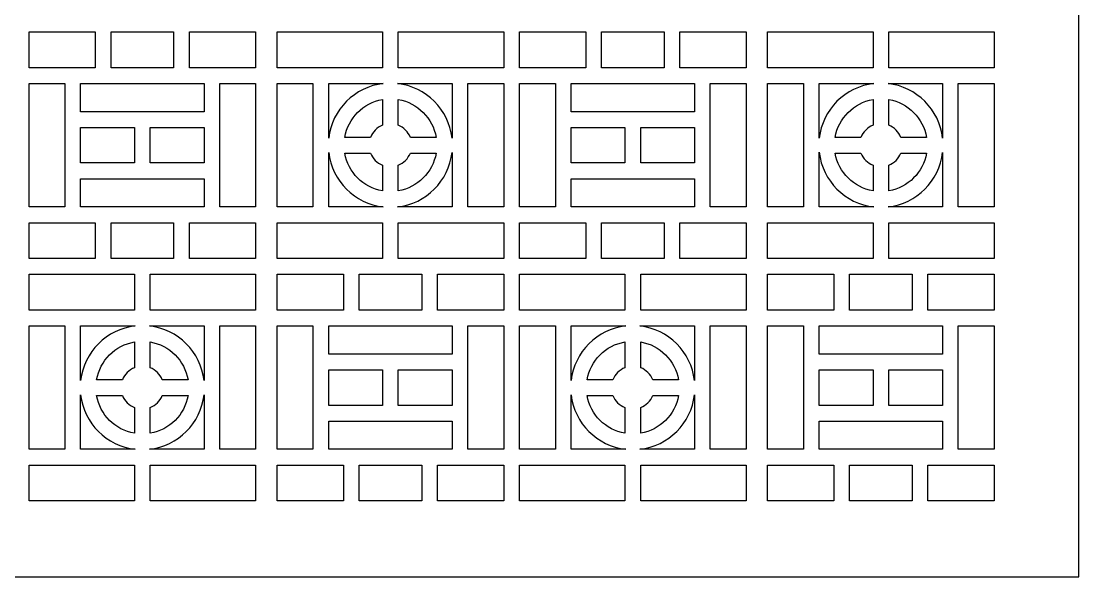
# Model space of a CAD drawing. Header units: centimetres. Extents: x 1.9 to 27.5, y -9.5 to -4.2.
# Drawn here: x 22.44 to 27.5, y -9.5 to -6.84 of the extents above; entities that cross this region are included whole.
import ezdxf

# ---------------------------------------------------------------- set-up
doc = ezdxf.new("R2010")
doc.units = ezdxf.units.CM
doc.header["$MEASUREMENT"] = 0
doc.layers.add('layer 1', color=7, linetype='Continuous')

msp = doc.modelspace()

# ---------------------------------------------------------------- linework, layer by layer
at = {"layer": 'layer 1', "color": 250}
for points, knots in [([(27.49999, -4.17941), (27.49999, -4.17941), (27.49999, -9.5), (27.49999, -9.5), (27.49999, -9.5), (27.49999, -9.5), (16.21108, -9.5), (16.21108, -9.5), (16.21108, -9.5), (16.21108, -9.5), (16.21108, -4.17941), (16.21108, -4.17941), (16.21108, -4.17941), (16.21108, -4.17941), (27.49999, -4.17941), (27.49999, -4.17941)], [0, 0, 0, 0, 0.2, 0.2, 0.2, 0.2, 0.4, 0.4, 0.4, 0.4, 0.6, 0.6, 0.6, 0.6, 1, 1, 1, 1]), ([(22.79074, -7.06285), (22.79074, -7.06285), (22.79074, -6.89124), (22.79074, -6.89124), (22.79074, -6.89124), (22.79074, -6.89124), (22.47358, -6.89124), (22.47358, -6.89124), (22.47358, -6.89124), (22.47358, -6.89124), (22.47358, -7.06285), (22.47358, -7.06285), (22.47358, -7.06285), (22.47358, -7.06285), (22.79074, -7.06285), (22.79074, -7.06285)], [0, 0, 0, 0, 0.2, 0.2, 0.2, 0.2, 0.4, 0.4, 0.4, 0.4, 0.6, 0.6, 0.6, 0.6, 1, 1, 1, 1]), ([(22.86623, -6.89124), (22.86623, -6.89124), (22.86623, -7.06285), (22.86623, -7.06285), (22.86623, -7.06285), (22.86623, -7.06285), (23.16573, -7.06285), (23.16573, -7.06285), (23.16573, -7.06285), (23.16573, -7.06285), (23.16572, -6.89124), (23.16572, -6.89124), (23.16572, -6.89124), (23.16572, -6.89124), (22.86623, -6.89124), (22.86623, -6.89124)], [0, 0, 0, 0, 0.2, 0.2, 0.2, 0.2, 0.4, 0.4, 0.4, 0.4, 0.6, 0.6, 0.6, 0.6, 1, 1, 1, 1]), ([(23.24122, -6.89124), (23.24122, -6.89124), (23.24122, -7.06285), (23.24122, -7.06285), (23.24122, -7.06285), (23.24122, -7.06285), (23.55838, -7.06285), (23.55838, -7.06285), (23.55838, -7.06285), (23.55838, -7.06285), (23.55838, -6.89124), (23.55838, -6.89124), (23.55838, -6.89124), (23.55838, -6.89124), (23.24122, -6.89124), (23.24122, -6.89124)], [0, 0, 0, 0, 0.2, 0.2, 0.2, 0.2, 0.4, 0.4, 0.4, 0.4, 0.6, 0.6, 0.6, 0.6, 1, 1, 1, 1]), ([(24.1661, -7.06285), (24.1661, -7.06285), (24.1661, -6.89124), (24.1661, -6.89124), (24.1661, -6.89124), (24.1661, -6.89124), (23.66145, -6.89124), (23.66145, -6.89124), (23.66145, -6.89124), (23.66145, -6.89124), (23.66145, -7.06285), (23.66145, -7.06285), (23.66145, -7.06285), (23.66145, -7.06285), (24.1661, -7.06285), (24.1661, -7.06285)], [0, 0, 0, 0, 0.2, 0.2, 0.2, 0.2, 0.4, 0.4, 0.4, 0.4, 0.6, 0.6, 0.6, 0.6, 1, 1, 1, 1]), ([(24.2416, -6.89124), (24.2416, -6.89124), (24.2416, -7.06285), (24.2416, -7.06285), (24.2416, -7.06285), (24.2416, -7.06285), (24.74626, -7.06285), (24.74626, -7.06285), (24.74626, -7.06285), (24.74626, -7.06285), (24.74626, -6.89124), (24.74626, -6.89124), (24.74626, -6.89124), (24.74626, -6.89124), (24.2416, -6.89124), (24.2416, -6.89124)], [0, 0, 0, 0, 0.2, 0.2, 0.2, 0.2, 0.4, 0.4, 0.4, 0.4, 0.6, 0.6, 0.6, 0.6, 1, 1, 1, 1]), ([(25.13905, -7.06285), (25.13905, -7.06285), (25.13905, -6.89124), (25.13905, -6.89124), (25.13905, -6.89124), (25.13905, -6.89124), (24.82189, -6.89124), (24.82189, -6.89124), (24.82189, -6.89124), (24.82189, -6.89124), (24.82189, -7.06285), (24.82189, -7.06285), (24.82189, -7.06285), (24.82189, -7.06285), (25.13905, -7.06285), (25.13905, -7.06285)], [0, 0, 0, 0, 0.2, 0.2, 0.2, 0.2, 0.4, 0.4, 0.4, 0.4, 0.6, 0.6, 0.6, 0.6, 1, 1, 1, 1]), ([(25.21455, -6.89124), (25.21455, -6.89124), (25.21455, -7.06285), (25.21455, -7.06285), (25.21455, -7.06285), (25.21455, -7.06285), (25.51404, -7.06285), (25.51404, -7.06285), (25.51404, -7.06285), (25.51404, -7.06285), (25.51404, -6.89124), (25.51404, -6.89124), (25.51404, -6.89124), (25.51404, -6.89124), (25.21455, -6.89124), (25.21455, -6.89124)], [0, 0, 0, 0, 0.2, 0.2, 0.2, 0.2, 0.4, 0.4, 0.4, 0.4, 0.6, 0.6, 0.6, 0.6, 1, 1, 1, 1]), ([(25.58953, -6.89124), (25.58953, -6.89124), (25.58954, -7.06285), (25.58954, -7.06285), (25.58954, -7.06285), (25.58954, -7.06285), (25.9067, -7.06285), (25.9067, -7.06285), (25.9067, -7.06285), (25.9067, -7.06285), (25.9067, -6.89124), (25.9067, -6.89124), (25.9067, -6.89124), (25.9067, -6.89124), (25.58953, -6.89124), (25.58953, -6.89124)], [0, 0, 0, 0, 0.2, 0.2, 0.2, 0.2, 0.4, 0.4, 0.4, 0.4, 0.6, 0.6, 0.6, 0.6, 1, 1, 1, 1]), ([(26.51442, -7.06285), (26.51442, -7.06285), (26.51441, -6.89124), (26.51441, -6.89124), (26.51441, -6.89124), (26.51441, -6.89124), (26.00976, -6.89124), (26.00976, -6.89124), (26.00976, -6.89124), (26.00976, -6.89124), (26.00976, -7.06285), (26.00976, -7.06285), (26.00976, -7.06285), (26.00976, -7.06285), (26.51442, -7.06285), (26.51442, -7.06285)], [0, 0, 0, 0, 0.2, 0.2, 0.2, 0.2, 0.4, 0.4, 0.4, 0.4, 0.6, 0.6, 0.6, 0.6, 1, 1, 1, 1]), ([(26.58991, -6.89124), (26.58991, -6.89124), (26.58991, -7.06285), (26.58991, -7.06285), (26.58991, -7.06285), (26.58991, -7.06285), (27.09457, -7.06285), (27.09457, -7.06285), (27.09457, -7.06285), (27.09457, -7.06285), (27.09457, -6.89124), (27.09457, -6.89124), (27.09457, -6.89124), (27.09457, -6.89124), (26.58991, -6.89124), (26.58991, -6.89124)], [0, 0, 0, 0, 0.2, 0.2, 0.2, 0.2, 0.4, 0.4, 0.4, 0.4, 0.6, 0.6, 0.6, 0.6, 1, 1, 1, 1]), ([(22.64519, -7.72893), (22.64519, -7.72893), (22.64519, -7.13835), (22.64519, -7.13835), (22.64519, -7.13835), (22.64519, -7.13835), (22.47358, -7.13835), (22.47358, -7.13835), (22.47358, -7.13835), (22.47358, -7.13835), (22.47358, -7.72893), (22.47358, -7.72893), (22.47358, -7.72893), (22.47358, -7.72893), (22.64519, -7.72893), (22.64519, -7.72893)], [0, 0, 0, 0, 0.2, 0.2, 0.2, 0.2, 0.4, 0.4, 0.4, 0.4, 0.6, 0.6, 0.6, 0.6, 1, 1, 1, 1]), ([(22.72069, -7.27316), (22.72069, -7.27316), (23.31127, -7.27316), (23.31127, -7.27316), (23.31127, -7.27316), (23.31127, -7.27316), (23.31127, -7.13835), (23.31127, -7.13835), (23.31127, -7.13835), (23.31127, -7.13835), (22.72069, -7.13835), (22.72069, -7.13835), (22.72069, -7.13835), (22.72069, -7.13835), (22.72069, -7.27316), (22.72069, -7.27316)], [0, 0, 0, 0, 0.2, 0.2, 0.2, 0.2, 0.4, 0.4, 0.4, 0.4, 0.6, 0.6, 0.6, 0.6, 1, 1, 1, 1]), ([(23.38677, -7.13835), (23.38677, -7.13835), (23.38677, -7.72893), (23.38677, -7.72893), (23.38677, -7.72893), (23.38677, -7.72893), (23.55838, -7.72893), (23.55838, -7.72893), (23.55838, -7.72893), (23.55838, -7.72893), (23.55838, -7.13835), (23.55838, -7.13835), (23.55838, -7.13835), (23.55838, -7.13835), (23.38677, -7.13835), (23.38677, -7.13835)], [0, 0, 0, 0, 0.2, 0.2, 0.2, 0.2, 0.4, 0.4, 0.4, 0.4, 0.6, 0.6, 0.6, 0.6, 1, 1, 1, 1]), ([(23.83306, -7.72893), (23.83306, -7.72893), (23.83306, -7.13835), (23.83306, -7.13835), (23.83306, -7.13835), (23.83306, -7.13835), (23.66145, -7.13835), (23.66145, -7.13835), (23.66145, -7.13835), (23.66145, -7.13835), (23.66145, -7.72893), (23.66145, -7.72893), (23.66145, -7.72893), (23.66145, -7.72893), (23.83306, -7.72893), (23.83306, -7.72893)], [0, 0, 0, 0, 0.2, 0.2, 0.2, 0.2, 0.4, 0.4, 0.4, 0.4, 0.6, 0.6, 0.6, 0.6, 1, 1, 1, 1]), ([(23.90856, -7.39956), (23.9242, -7.26265), (24.03287, -7.15398), (24.16978, -7.13835), (24.16978, -7.13835), (24.16978, -7.13835), (23.90856, -7.13835), (23.90856, -7.13835), (23.90856, -7.13835), (23.90856, -7.13835), (23.90856, -7.39956), (23.90856, -7.39956)], [0, 0, 0, 0, 0.25, 0.25, 0.25, 0.25, 0.5, 0.5, 0.5, 0.5, 1, 1, 1, 1]), ([(24.49914, -7.39947), (24.49914, -7.39947), (24.49914, -7.13835), (24.49914, -7.13835), (24.49914, -7.13835), (24.49914, -7.13835), (24.23792, -7.13835), (24.23792, -7.13835), (24.23792, -7.13835), (24.3748, -7.15398), (24.48347, -7.26261), (24.49914, -7.39947)], [0, 0, 0, 0, 0.25, 0.25, 0.25, 0.25, 0.5, 0.5, 0.5, 0.5, 1, 1, 1, 1]), ([(24.57464, -7.13835), (24.57464, -7.13835), (24.57464, -7.72893), (24.57464, -7.72893), (24.57464, -7.72893), (24.57464, -7.72893), (24.74626, -7.72893), (24.74626, -7.72893), (24.74626, -7.72893), (24.74626, -7.72893), (24.74626, -7.13835), (24.74626, -7.13835), (24.74626, -7.13835), (24.74626, -7.13835), (24.57464, -7.13835), (24.57464, -7.13835)], [0, 0, 0, 0, 0.2, 0.2, 0.2, 0.2, 0.4, 0.4, 0.4, 0.4, 0.6, 0.6, 0.6, 0.6, 1, 1, 1, 1]), ([(24.99351, -7.72893), (24.99351, -7.72893), (24.99351, -7.13835), (24.99351, -7.13835), (24.99351, -7.13835), (24.99351, -7.13835), (24.82189, -7.13835), (24.82189, -7.13835), (24.82189, -7.13835), (24.82189, -7.13835), (24.82189, -7.72893), (24.82189, -7.72893), (24.82189, -7.72893), (24.82189, -7.72893), (24.99351, -7.72893), (24.99351, -7.72893)], [0, 0, 0, 0, 0.2, 0.2, 0.2, 0.2, 0.4, 0.4, 0.4, 0.4, 0.6, 0.6, 0.6, 0.6, 1, 1, 1, 1]), ([(25.069, -7.27316), (25.069, -7.27316), (25.65959, -7.27316), (25.65959, -7.27316), (25.65959, -7.27316), (25.65959, -7.27316), (25.65959, -7.13835), (25.65959, -7.13835), (25.65959, -7.13835), (25.65959, -7.13835), (25.069, -7.13835), (25.069, -7.13835), (25.069, -7.13835), (25.069, -7.13835), (25.069, -7.27316), (25.069, -7.27316)], [0, 0, 0, 0, 0.2, 0.2, 0.2, 0.2, 0.4, 0.4, 0.4, 0.4, 0.6, 0.6, 0.6, 0.6, 1, 1, 1, 1]), ([(25.73508, -7.13835), (25.73508, -7.13835), (25.73508, -7.72893), (25.73508, -7.72893), (25.73508, -7.72893), (25.73508, -7.72893), (25.9067, -7.72893), (25.9067, -7.72893), (25.9067, -7.72893), (25.9067, -7.72893), (25.9067, -7.13835), (25.9067, -7.13835), (25.9067, -7.13835), (25.9067, -7.13835), (25.73508, -7.13835), (25.73508, -7.13835)], [0, 0, 0, 0, 0.2, 0.2, 0.2, 0.2, 0.4, 0.4, 0.4, 0.4, 0.6, 0.6, 0.6, 0.6, 1, 1, 1, 1]), ([(26.18138, -7.72893), (26.18138, -7.72893), (26.18138, -7.13835), (26.18138, -7.13835), (26.18138, -7.13835), (26.18138, -7.13835), (26.00976, -7.13835), (26.00976, -7.13835), (26.00976, -7.13835), (26.00976, -7.13835), (26.00976, -7.72893), (26.00976, -7.72893), (26.00976, -7.72893), (26.00976, -7.72893), (26.18138, -7.72893), (26.18138, -7.72893)], [0, 0, 0, 0, 0.2, 0.2, 0.2, 0.2, 0.4, 0.4, 0.4, 0.4, 0.6, 0.6, 0.6, 0.6, 1, 1, 1, 1]), ([(26.25687, -7.39957), (26.2725, -7.26266), (26.38118, -7.15398), (26.5181, -7.13835), (26.5181, -7.13835), (26.5181, -7.13835), (26.25687, -7.13835), (26.25687, -7.13835), (26.25687, -7.13835), (26.25687, -7.13835), (26.25687, -7.39957), (26.25687, -7.39957)], [0, 0, 0, 0, 0.25, 0.25, 0.25, 0.25, 0.5, 0.5, 0.5, 0.5, 1, 1, 1, 1]), ([(26.58623, -7.13835), (26.72314, -7.15398), (26.83182, -7.26265), (26.84746, -7.39956), (26.84746, -7.39956), (26.84746, -7.39956), (26.84746, -7.13835), (26.84746, -7.13835), (26.84746, -7.13835), (26.84746, -7.13835), (26.58623, -7.13835), (26.58623, -7.13835)], [0, 0, 0, 0, 0.25, 0.25, 0.25, 0.25, 0.5, 0.5, 0.5, 0.5, 1, 1, 1, 1]), ([(26.92295, -7.13835), (26.92295, -7.13835), (26.92295, -7.72893), (26.92295, -7.72893), (26.92295, -7.72893), (26.92295, -7.72893), (27.09457, -7.72893), (27.09457, -7.72893), (27.09457, -7.72893), (27.09457, -7.72893), (27.09457, -7.13835), (27.09457, -7.13835), (27.09457, -7.13835), (27.09457, -7.13835), (26.92295, -7.13835), (26.92295, -7.13835)], [0, 0, 0, 0, 0.2, 0.2, 0.2, 0.2, 0.4, 0.4, 0.4, 0.4, 0.6, 0.6, 0.6, 0.6, 1, 1, 1, 1]), ([(24.10843, -7.39589), (24.11885, -7.3696), (24.13981, -7.34863), (24.1661, -7.33822), (24.1661, -7.33822), (24.1661, -7.33822), (24.1661, -7.21496), (24.1661, -7.21496), (24.1661, -7.21496), (24.07382, -7.23078), (24.00099, -7.30361), (23.98517, -7.39589), (23.98517, -7.39589), (23.98517, -7.39589), (24.10843, -7.39589), (24.10843, -7.39589)], [0, 0, 0, 0, 0.2, 0.2, 0.2, 0.2, 0.4, 0.4, 0.4, 0.4, 0.6, 0.6, 0.6, 0.6, 1, 1, 1, 1]), ([(24.2416, -7.33822), (24.26789, -7.34864), (24.28885, -7.3696), (24.29927, -7.39589), (24.29927, -7.39589), (24.29927, -7.39589), (24.42253, -7.39589), (24.42253, -7.39589), (24.42253, -7.39589), (24.4067, -7.30361), (24.33388, -7.23078), (24.2416, -7.21496), (24.2416, -7.21496), (24.2416, -7.21496), (24.2416, -7.33822), (24.2416, -7.33822)], [0, 0, 0, 0, 0.2, 0.2, 0.2, 0.2, 0.4, 0.4, 0.4, 0.4, 0.6, 0.6, 0.6, 0.6, 1, 1, 1, 1]), ([(26.45675, -7.39589), (26.46716, -7.3696), (26.48813, -7.34864), (26.51442, -7.33822), (26.51442, -7.33822), (26.51442, -7.33822), (26.51442, -7.21496), (26.51442, -7.21496), (26.51442, -7.21496), (26.42213, -7.23078), (26.34931, -7.30361), (26.33348, -7.39589), (26.33348, -7.39589), (26.33348, -7.39589), (26.45675, -7.39589), (26.45675, -7.39589)], [0, 0, 0, 0, 0.2, 0.2, 0.2, 0.2, 0.4, 0.4, 0.4, 0.4, 0.6, 0.6, 0.6, 0.6, 1, 1, 1, 1]), ([(26.58991, -7.33822), (26.6162, -7.34863), (26.63717, -7.3696), (26.64758, -7.39589), (26.64758, -7.39589), (26.64758, -7.39589), (26.77085, -7.39589), (26.77085, -7.39589), (26.77085, -7.39589), (26.75502, -7.30361), (26.68219, -7.23078), (26.58991, -7.21496), (26.58991, -7.21496), (26.58991, -7.21496), (26.58991, -7.33822), (26.58991, -7.33822)], [0, 0, 0, 0, 0.2, 0.2, 0.2, 0.2, 0.4, 0.4, 0.4, 0.4, 0.6, 0.6, 0.6, 0.6, 1, 1, 1, 1]), ([(22.97823, -7.51862), (22.97823, -7.51862), (22.97823, -7.34866), (22.97823, -7.34866), (22.97823, -7.34866), (22.97823, -7.34866), (22.72069, -7.34866), (22.72069, -7.34866), (22.72069, -7.34866), (22.72069, -7.34866), (22.72069, -7.51862), (22.72069, -7.51862), (22.72069, -7.51862), (22.72069, -7.51862), (22.97823, -7.51862), (22.97823, -7.51862)], [0, 0, 0, 0, 0.2, 0.2, 0.2, 0.2, 0.4, 0.4, 0.4, 0.4, 0.6, 0.6, 0.6, 0.6, 1, 1, 1, 1]), ([(23.05373, -7.34866), (23.05373, -7.34866), (23.05373, -7.51862), (23.05373, -7.51862), (23.05373, -7.51862), (23.05373, -7.51862), (23.31127, -7.51862), (23.31127, -7.51862), (23.31127, -7.51862), (23.31127, -7.51862), (23.31127, -7.34866), (23.31127, -7.34866), (23.31127, -7.34866), (23.31127, -7.34866), (23.05373, -7.34866), (23.05373, -7.34866)], [0, 0, 0, 0, 0.2, 0.2, 0.2, 0.2, 0.4, 0.4, 0.4, 0.4, 0.6, 0.6, 0.6, 0.6, 1, 1, 1, 1]), ([(25.32655, -7.51862), (25.32655, -7.51862), (25.32654, -7.34866), (25.32654, -7.34866), (25.32654, -7.34866), (25.32654, -7.34866), (25.069, -7.34866), (25.069, -7.34866), (25.069, -7.34866), (25.069, -7.34866), (25.069, -7.51862), (25.069, -7.51862), (25.069, -7.51862), (25.069, -7.51862), (25.32655, -7.51862), (25.32655, -7.51862)], [0, 0, 0, 0, 0.2, 0.2, 0.2, 0.2, 0.4, 0.4, 0.4, 0.4, 0.6, 0.6, 0.6, 0.6, 1, 1, 1, 1]), ([(25.40204, -7.34866), (25.40204, -7.34866), (25.40204, -7.51862), (25.40204, -7.51862), (25.40204, -7.51862), (25.40204, -7.51862), (25.65959, -7.51862), (25.65959, -7.51862), (25.65959, -7.51862), (25.65959, -7.51862), (25.65959, -7.34866), (25.65959, -7.34866), (25.65959, -7.34866), (25.65959, -7.34866), (25.40204, -7.34866), (25.40204, -7.34866)], [0, 0, 0, 0, 0.2, 0.2, 0.2, 0.2, 0.4, 0.4, 0.4, 0.4, 0.6, 0.6, 0.6, 0.6, 1, 1, 1, 1]), ([(24.16978, -7.72893), (24.03288, -7.7133), (23.9242, -7.60463), (23.90856, -7.46772), (23.90856, -7.46772), (23.90856, -7.46772), (23.90856, -7.72893), (23.90856, -7.72893), (23.90856, -7.72893), (23.90856, -7.72893), (24.16978, -7.72893), (24.16978, -7.72893)], [0, 0, 0, 0, 0.25, 0.25, 0.25, 0.25, 0.5, 0.5, 0.5, 0.5, 1, 1, 1, 1]), ([(24.1661, -7.52905), (24.13981, -7.51864), (24.11885, -7.49768), (24.10843, -7.47139), (24.10843, -7.47139), (24.10843, -7.47139), (23.98517, -7.47139), (23.98517, -7.47139), (23.98517, -7.47139), (24.00099, -7.56367), (24.07382, -7.63649), (24.1661, -7.65232), (24.1661, -7.65232), (24.1661, -7.65232), (24.1661, -7.52905), (24.1661, -7.52905)], [0, 0, 0, 0, 0.2, 0.2, 0.2, 0.2, 0.4, 0.4, 0.4, 0.4, 0.6, 0.6, 0.6, 0.6, 1, 1, 1, 1]), ([(24.49914, -7.72893), (24.49914, -7.72893), (24.49914, -7.4678), (24.49914, -7.4678), (24.49914, -7.4678), (24.48347, -7.60467), (24.3748, -7.7133), (24.23791, -7.72893), (24.23791, -7.72893), (24.23791, -7.72893), (24.49914, -7.72893), (24.49914, -7.72893)], [0, 0, 0, 0, 0.25, 0.25, 0.25, 0.25, 0.5, 0.5, 0.5, 0.5, 1, 1, 1, 1]), ([(24.29926, -7.47139), (24.28885, -7.49768), (24.26789, -7.51864), (24.2416, -7.52905), (24.2416, -7.52905), (24.2416, -7.52905), (24.2416, -7.65232), (24.2416, -7.65232), (24.2416, -7.65232), (24.33388, -7.63649), (24.4067, -7.56367), (24.42253, -7.47139), (24.42253, -7.47139), (24.42253, -7.47139), (24.29926, -7.47139), (24.29926, -7.47139)], [0, 0, 0, 0, 0.2, 0.2, 0.2, 0.2, 0.4, 0.4, 0.4, 0.4, 0.6, 0.6, 0.6, 0.6, 1, 1, 1, 1]), ([(26.5181, -7.72893), (26.38119, -7.7133), (26.2725, -7.60462), (26.25687, -7.4677), (26.25687, -7.4677), (26.25687, -7.4677), (26.25687, -7.72893), (26.25687, -7.72893), (26.25687, -7.72893), (26.25687, -7.72893), (26.5181, -7.72893), (26.5181, -7.72893)], [0, 0, 0, 0, 0.25, 0.25, 0.25, 0.25, 0.5, 0.5, 0.5, 0.5, 1, 1, 1, 1]), ([(26.51442, -7.52905), (26.48813, -7.51864), (26.46716, -7.49768), (26.45675, -7.47139), (26.45675, -7.47139), (26.45675, -7.47139), (26.33348, -7.47139), (26.33348, -7.47139), (26.33348, -7.47139), (26.34931, -7.56367), (26.42214, -7.63649), (26.51442, -7.65232), (26.51442, -7.65232), (26.51442, -7.65232), (26.51442, -7.52905), (26.51442, -7.52905)], [0, 0, 0, 0, 0.2, 0.2, 0.2, 0.2, 0.4, 0.4, 0.4, 0.4, 0.6, 0.6, 0.6, 0.6, 1, 1, 1, 1]), ([(26.84746, -7.46771), (26.83182, -7.60462), (26.72314, -7.7133), (26.58623, -7.72893), (26.58623, -7.72893), (26.58623, -7.72893), (26.84746, -7.72893), (26.84746, -7.72893), (26.84746, -7.72893), (26.84746, -7.72893), (26.84746, -7.46771), (26.84746, -7.46771)], [0, 0, 0, 0, 0.25, 0.25, 0.25, 0.25, 0.5, 0.5, 0.5, 0.5, 1, 1, 1, 1]), ([(26.64758, -7.47139), (26.63717, -7.49768), (26.6162, -7.51864), (26.58991, -7.52905), (26.58991, -7.52905), (26.58991, -7.52905), (26.58991, -7.65232), (26.58991, -7.65232), (26.58991, -7.65232), (26.68219, -7.63649), (26.75502, -7.56367), (26.77085, -7.47139), (26.77085, -7.47139), (26.77085, -7.47139), (26.64758, -7.47139), (26.64758, -7.47139)], [0, 0, 0, 0, 0.2, 0.2, 0.2, 0.2, 0.4, 0.4, 0.4, 0.4, 0.6, 0.6, 0.6, 0.6, 1, 1, 1, 1]), ([(23.31127, -7.59411), (23.31127, -7.59411), (22.72069, -7.59412), (22.72069, -7.59412), (22.72069, -7.59412), (22.72069, -7.59412), (22.72069, -7.72893), (22.72069, -7.72893), (22.72069, -7.72893), (22.72069, -7.72893), (23.31127, -7.72893), (23.31127, -7.72893), (23.31127, -7.72893), (23.31127, -7.72893), (23.31127, -7.59411), (23.31127, -7.59411)], [0, 0, 0, 0, 0.2, 0.2, 0.2, 0.2, 0.4, 0.4, 0.4, 0.4, 0.6, 0.6, 0.6, 0.6, 1, 1, 1, 1]), ([(25.65959, -7.59411), (25.65959, -7.59411), (25.069, -7.59412), (25.069, -7.59412), (25.069, -7.59412), (25.069, -7.59412), (25.069, -7.72893), (25.069, -7.72893), (25.069, -7.72893), (25.069, -7.72893), (25.65959, -7.72893), (25.65959, -7.72893), (25.65959, -7.72893), (25.65959, -7.72893), (25.65959, -7.59411), (25.65959, -7.59411)], [0, 0, 0, 0, 0.2, 0.2, 0.2, 0.2, 0.4, 0.4, 0.4, 0.4, 0.6, 0.6, 0.6, 0.6, 1, 1, 1, 1]), ([(22.79074, -7.97604), (22.79074, -7.97604), (22.79074, -7.80443), (22.79074, -7.80443), (22.79074, -7.80443), (22.79074, -7.80443), (22.47358, -7.80443), (22.47358, -7.80443), (22.47358, -7.80443), (22.47358, -7.80443), (22.47358, -7.97604), (22.47358, -7.97604), (22.47358, -7.97604), (22.47358, -7.97604), (22.79074, -7.97604), (22.79074, -7.97604)], [0, 0, 0, 0, 0.2, 0.2, 0.2, 0.2, 0.4, 0.4, 0.4, 0.4, 0.6, 0.6, 0.6, 0.6, 1, 1, 1, 1]), ([(22.86623, -7.80443), (22.86623, -7.80443), (22.86623, -7.97604), (22.86623, -7.97604), (22.86623, -7.97604), (22.86623, -7.97604), (23.16573, -7.97604), (23.16573, -7.97604), (23.16573, -7.97604), (23.16573, -7.97604), (23.16572, -7.80443), (23.16572, -7.80443), (23.16572, -7.80443), (23.16572, -7.80443), (22.86623, -7.80443), (22.86623, -7.80443)], [0, 0, 0, 0, 0.2, 0.2, 0.2, 0.2, 0.4, 0.4, 0.4, 0.4, 0.6, 0.6, 0.6, 0.6, 1, 1, 1, 1]), ([(23.24122, -7.80443), (23.24122, -7.80443), (23.24122, -7.97604), (23.24122, -7.97604), (23.24122, -7.97604), (23.24122, -7.97604), (23.55838, -7.97604), (23.55838, -7.97604), (23.55838, -7.97604), (23.55838, -7.97604), (23.55838, -7.80443), (23.55838, -7.80443), (23.55838, -7.80443), (23.55838, -7.80443), (23.24122, -7.80443), (23.24122, -7.80443)], [0, 0, 0, 0, 0.2, 0.2, 0.2, 0.2, 0.4, 0.4, 0.4, 0.4, 0.6, 0.6, 0.6, 0.6, 1, 1, 1, 1]), ([(24.1661, -7.97604), (24.1661, -7.97604), (24.1661, -7.80443), (24.1661, -7.80443), (24.1661, -7.80443), (24.1661, -7.80443), (23.66145, -7.80443), (23.66145, -7.80443), (23.66145, -7.80443), (23.66145, -7.80443), (23.66145, -7.97604), (23.66145, -7.97604), (23.66145, -7.97604), (23.66145, -7.97604), (24.1661, -7.97604), (24.1661, -7.97604)], [0, 0, 0, 0, 0.2, 0.2, 0.2, 0.2, 0.4, 0.4, 0.4, 0.4, 0.6, 0.6, 0.6, 0.6, 1, 1, 1, 1]), ([(24.2416, -7.80443), (24.2416, -7.80443), (24.2416, -7.97604), (24.2416, -7.97604), (24.2416, -7.97604), (24.2416, -7.97604), (24.74626, -7.97604), (24.74626, -7.97604), (24.74626, -7.97604), (24.74626, -7.97604), (24.74626, -7.80443), (24.74626, -7.80443), (24.74626, -7.80443), (24.74626, -7.80443), (24.2416, -7.80443), (24.2416, -7.80443)], [0, 0, 0, 0, 0.2, 0.2, 0.2, 0.2, 0.4, 0.4, 0.4, 0.4, 0.6, 0.6, 0.6, 0.6, 1, 1, 1, 1]), ([(25.13905, -7.97604), (25.13905, -7.97604), (25.13905, -7.80443), (25.13905, -7.80443), (25.13905, -7.80443), (25.13905, -7.80443), (24.82189, -7.80443), (24.82189, -7.80443), (24.82189, -7.80443), (24.82189, -7.80443), (24.82189, -7.97604), (24.82189, -7.97604), (24.82189, -7.97604), (24.82189, -7.97604), (25.13905, -7.97604), (25.13905, -7.97604)], [0, 0, 0, 0, 0.2, 0.2, 0.2, 0.2, 0.4, 0.4, 0.4, 0.4, 0.6, 0.6, 0.6, 0.6, 1, 1, 1, 1]), ([(25.21455, -7.80443), (25.21455, -7.80443), (25.21455, -7.97604), (25.21455, -7.97604), (25.21455, -7.97604), (25.21455, -7.97604), (25.51404, -7.97604), (25.51404, -7.97604), (25.51404, -7.97604), (25.51404, -7.97604), (25.51404, -7.80443), (25.51404, -7.80443), (25.51404, -7.80443), (25.51404, -7.80443), (25.21455, -7.80443), (25.21455, -7.80443)], [0, 0, 0, 0, 0.2, 0.2, 0.2, 0.2, 0.4, 0.4, 0.4, 0.4, 0.6, 0.6, 0.6, 0.6, 1, 1, 1, 1]), ([(25.58953, -7.80443), (25.58953, -7.80443), (25.58954, -7.97604), (25.58954, -7.97604), (25.58954, -7.97604), (25.58954, -7.97604), (25.9067, -7.97604), (25.9067, -7.97604), (25.9067, -7.97604), (25.9067, -7.97604), (25.9067, -7.80443), (25.9067, -7.80443), (25.9067, -7.80443), (25.9067, -7.80443), (25.58953, -7.80443), (25.58953, -7.80443)], [0, 0, 0, 0, 0.2, 0.2, 0.2, 0.2, 0.4, 0.4, 0.4, 0.4, 0.6, 0.6, 0.6, 0.6, 1, 1, 1, 1]), ([(26.51442, -7.97604), (26.51442, -7.97604), (26.51442, -7.80443), (26.51442, -7.80443), (26.51442, -7.80443), (26.51442, -7.80443), (26.00976, -7.80443), (26.00976, -7.80443), (26.00976, -7.80443), (26.00976, -7.80443), (26.00976, -7.97604), (26.00976, -7.97604), (26.00976, -7.97604), (26.00976, -7.97604), (26.51442, -7.97604), (26.51442, -7.97604)], [0, 0, 0, 0, 0.2, 0.2, 0.2, 0.2, 0.4, 0.4, 0.4, 0.4, 0.6, 0.6, 0.6, 0.6, 1, 1, 1, 1]), ([(26.58991, -7.80443), (26.58991, -7.80443), (26.58991, -7.97604), (26.58991, -7.97604), (26.58991, -7.97604), (26.58991, -7.97604), (27.09457, -7.97604), (27.09457, -7.97604), (27.09457, -7.97604), (27.09457, -7.97604), (27.09457, -7.80443), (27.09457, -7.80443), (27.09457, -7.80443), (27.09457, -7.80443), (26.58991, -7.80443), (26.58991, -7.80443)], [0, 0, 0, 0, 0.2, 0.2, 0.2, 0.2, 0.4, 0.4, 0.4, 0.4, 0.6, 0.6, 0.6, 0.6, 1, 1, 1, 1]), ([(22.97823, -8.22329), (22.97823, -8.22329), (22.97823, -8.05168), (22.97823, -8.05168), (22.97823, -8.05168), (22.97823, -8.05168), (22.47358, -8.05168), (22.47358, -8.05168), (22.47358, -8.05168), (22.47358, -8.05168), (22.47358, -8.22329), (22.47358, -8.22329), (22.47358, -8.22329), (22.47358, -8.22329), (22.97823, -8.22329), (22.97823, -8.22329)], [0, 0, 0, 0, 0.2, 0.2, 0.2, 0.2, 0.4, 0.4, 0.4, 0.4, 0.6, 0.6, 0.6, 0.6, 1, 1, 1, 1]), ([(23.05373, -8.05168), (23.05373, -8.05168), (23.05373, -8.22329), (23.05373, -8.22329), (23.05373, -8.22329), (23.05373, -8.22329), (23.55838, -8.22329), (23.55838, -8.22329), (23.55838, -8.22329), (23.55838, -8.22329), (23.55838, -8.05168), (23.55838, -8.05168), (23.55838, -8.05168), (23.55838, -8.05168), (23.05373, -8.05168), (23.05373, -8.05168)], [0, 0, 0, 0, 0.2, 0.2, 0.2, 0.2, 0.4, 0.4, 0.4, 0.4, 0.6, 0.6, 0.6, 0.6, 1, 1, 1, 1]), ([(23.97861, -8.22329), (23.97861, -8.22329), (23.97861, -8.05168), (23.97861, -8.05168), (23.97861, -8.05168), (23.97861, -8.05168), (23.66145, -8.05168), (23.66145, -8.05168), (23.66145, -8.05168), (23.66145, -8.05168), (23.66145, -8.22329), (23.66145, -8.22329), (23.66145, -8.22329), (23.66145, -8.22329), (23.97861, -8.22329), (23.97861, -8.22329)], [0, 0, 0, 0, 0.2, 0.2, 0.2, 0.2, 0.4, 0.4, 0.4, 0.4, 0.6, 0.6, 0.6, 0.6, 1, 1, 1, 1]), ([(24.3536, -8.22329), (24.3536, -8.22329), (24.3536, -8.05168), (24.3536, -8.05168), (24.3536, -8.05168), (24.3536, -8.05168), (24.0541, -8.05168), (24.0541, -8.05168), (24.0541, -8.05168), (24.0541, -8.05168), (24.05411, -8.22329), (24.05411, -8.22329), (24.05411, -8.22329), (24.05411, -8.22329), (24.3536, -8.22329), (24.3536, -8.22329)], [0, 0, 0, 0, 0.2, 0.2, 0.2, 0.2, 0.4, 0.4, 0.4, 0.4, 0.6, 0.6, 0.6, 0.6, 1, 1, 1, 1]), ([(24.42909, -8.05168), (24.42909, -8.05168), (24.42909, -8.22329), (24.42909, -8.22329), (24.42909, -8.22329), (24.42909, -8.22329), (24.74626, -8.22329), (24.74626, -8.22329), (24.74626, -8.22329), (24.74626, -8.22329), (24.74626, -8.05168), (24.74626, -8.05168), (24.74626, -8.05168), (24.74626, -8.05168), (24.42909, -8.05168), (24.42909, -8.05168)], [0, 0, 0, 0, 0.2, 0.2, 0.2, 0.2, 0.4, 0.4, 0.4, 0.4, 0.6, 0.6, 0.6, 0.6, 1, 1, 1, 1]), ([(25.32655, -8.22329), (25.32655, -8.22329), (25.32654, -8.05168), (25.32654, -8.05168), (25.32654, -8.05168), (25.32654, -8.05168), (24.82189, -8.05168), (24.82189, -8.05168), (24.82189, -8.05168), (24.82189, -8.05168), (24.82189, -8.22329), (24.82189, -8.22329), (24.82189, -8.22329), (24.82189, -8.22329), (25.32655, -8.22329), (25.32655, -8.22329)], [0, 0, 0, 0, 0.2, 0.2, 0.2, 0.2, 0.4, 0.4, 0.4, 0.4, 0.6, 0.6, 0.6, 0.6, 1, 1, 1, 1]), ([(25.40204, -8.05168), (25.40204, -8.05168), (25.40204, -8.22329), (25.40204, -8.22329), (25.40204, -8.22329), (25.40204, -8.22329), (25.9067, -8.22329), (25.9067, -8.22329), (25.9067, -8.22329), (25.9067, -8.22329), (25.9067, -8.05168), (25.9067, -8.05168), (25.9067, -8.05168), (25.9067, -8.05168), (25.40204, -8.05168), (25.40204, -8.05168)], [0, 0, 0, 0, 0.2, 0.2, 0.2, 0.2, 0.4, 0.4, 0.4, 0.4, 0.6, 0.6, 0.6, 0.6, 1, 1, 1, 1]), ([(26.32692, -8.22329), (26.32692, -8.22329), (26.32692, -8.05168), (26.32692, -8.05168), (26.32692, -8.05168), (26.32692, -8.05168), (26.00976, -8.05168), (26.00976, -8.05168), (26.00976, -8.05168), (26.00976, -8.05168), (26.00976, -8.22329), (26.00976, -8.22329), (26.00976, -8.22329), (26.00976, -8.22329), (26.32692, -8.22329), (26.32692, -8.22329)], [0, 0, 0, 0, 0.2, 0.2, 0.2, 0.2, 0.4, 0.4, 0.4, 0.4, 0.6, 0.6, 0.6, 0.6, 1, 1, 1, 1]), ([(26.40242, -8.05168), (26.40242, -8.05168), (26.40242, -8.22329), (26.40242, -8.22329), (26.40242, -8.22329), (26.40242, -8.22329), (26.70191, -8.22329), (26.70191, -8.22329), (26.70191, -8.22329), (26.70191, -8.22329), (26.70191, -8.05168), (26.70191, -8.05168), (26.70191, -8.05168), (26.70191, -8.05168), (26.40242, -8.05168), (26.40242, -8.05168)], [0, 0, 0, 0, 0.2, 0.2, 0.2, 0.2, 0.4, 0.4, 0.4, 0.4, 0.6, 0.6, 0.6, 0.6, 1, 1, 1, 1]), ([(26.77741, -8.05168), (26.77741, -8.05168), (26.77741, -8.22329), (26.77741, -8.22329), (26.77741, -8.22329), (26.77741, -8.22329), (27.09457, -8.22329), (27.09457, -8.22329), (27.09457, -8.22329), (27.09457, -8.22329), (27.09457, -8.05168), (27.09457, -8.05168), (27.09457, -8.05168), (27.09457, -8.05168), (26.77741, -8.05168), (26.77741, -8.05168)], [0, 0, 0, 0, 0.2, 0.2, 0.2, 0.2, 0.4, 0.4, 0.4, 0.4, 0.6, 0.6, 0.6, 0.6, 1, 1, 1, 1]), ([(22.64519, -8.88937), (22.64519, -8.88937), (22.64519, -8.29879), (22.64519, -8.29879), (22.64519, -8.29879), (22.64519, -8.29879), (22.47358, -8.29879), (22.47358, -8.29879), (22.47358, -8.29879), (22.47358, -8.29879), (22.47358, -8.88937), (22.47358, -8.88937), (22.47358, -8.88937), (22.47358, -8.88937), (22.64519, -8.88937), (22.64519, -8.88937)], [0, 0, 0, 0, 0.2, 0.2, 0.2, 0.2, 0.4, 0.4, 0.4, 0.4, 0.6, 0.6, 0.6, 0.6, 1, 1, 1, 1]), ([(22.72069, -8.56), (22.73632, -8.42309), (22.845, -8.31442), (22.98191, -8.29879), (22.98191, -8.29879), (22.98191, -8.29879), (22.72069, -8.29879), (22.72069, -8.29879), (22.72069, -8.29879), (22.72069, -8.29879), (22.72069, -8.56), (22.72069, -8.56)], [0, 0, 0, 0, 0.25, 0.25, 0.25, 0.25, 0.5, 0.5, 0.5, 0.5, 1, 1, 1, 1]), ([(23.05005, -8.29879), (23.18696, -8.31442), (23.29564, -8.4231), (23.31127, -8.56002), (23.31127, -8.56002), (23.31127, -8.56002), (23.31127, -8.29879), (23.31127, -8.29879), (23.31127, -8.29879), (23.31127, -8.29879), (23.05005, -8.29879), (23.05005, -8.29879)], [0, 0, 0, 0, 0.25, 0.25, 0.25, 0.25, 0.5, 0.5, 0.5, 0.5, 1, 1, 1, 1]), ([(23.38677, -8.29879), (23.38677, -8.29879), (23.38677, -8.88937), (23.38677, -8.88937), (23.38677, -8.88937), (23.38677, -8.88937), (23.55838, -8.88937), (23.55838, -8.88937), (23.55838, -8.88937), (23.55838, -8.88937), (23.55838, -8.29879), (23.55838, -8.29879), (23.55838, -8.29879), (23.55838, -8.29879), (23.38677, -8.29879), (23.38677, -8.29879)], [0, 0, 0, 0, 0.2, 0.2, 0.2, 0.2, 0.4, 0.4, 0.4, 0.4, 0.6, 0.6, 0.6, 0.6, 1, 1, 1, 1]), ([(23.83306, -8.88937), (23.83306, -8.88937), (23.83306, -8.29879), (23.83306, -8.29879), (23.83306, -8.29879), (23.83306, -8.29879), (23.66145, -8.29879), (23.66145, -8.29879), (23.66145, -8.29879), (23.66145, -8.29879), (23.66145, -8.88937), (23.66145, -8.88937), (23.66145, -8.88937), (23.66145, -8.88937), (23.83306, -8.88937), (23.83306, -8.88937)], [0, 0, 0, 0, 0.2, 0.2, 0.2, 0.2, 0.4, 0.4, 0.4, 0.4, 0.6, 0.6, 0.6, 0.6, 1, 1, 1, 1]), ([(24.49914, -8.43361), (24.49914, -8.43361), (24.49914, -8.29879), (24.49914, -8.29879), (24.49914, -8.29879), (24.49914, -8.29879), (23.90856, -8.29879), (23.90856, -8.29879), (23.90856, -8.29879), (23.90856, -8.29879), (23.90856, -8.43361), (23.90856, -8.43361), (23.90856, -8.43361), (23.90856, -8.43361), (24.49914, -8.43361), (24.49914, -8.43361)], [0, 0, 0, 0, 0.2, 0.2, 0.2, 0.2, 0.4, 0.4, 0.4, 0.4, 0.6, 0.6, 0.6, 0.6, 1, 1, 1, 1]), ([(24.57464, -8.29879), (24.57464, -8.29879), (24.57464, -8.88937), (24.57464, -8.88937), (24.57464, -8.88937), (24.57464, -8.88937), (24.74626, -8.88937), (24.74626, -8.88937), (24.74626, -8.88937), (24.74626, -8.88937), (24.74626, -8.29879), (24.74626, -8.29879), (24.74626, -8.29879), (24.74626, -8.29879), (24.57464, -8.29879), (24.57464, -8.29879)], [0, 0, 0, 0, 0.2, 0.2, 0.2, 0.2, 0.4, 0.4, 0.4, 0.4, 0.6, 0.6, 0.6, 0.6, 1, 1, 1, 1]), ([(24.99351, -8.88937), (24.99351, -8.88937), (24.99351, -8.29879), (24.99351, -8.29879), (24.99351, -8.29879), (24.99351, -8.29879), (24.82189, -8.29879), (24.82189, -8.29879), (24.82189, -8.29879), (24.82189, -8.29879), (24.82189, -8.88937), (24.82189, -8.88937), (24.82189, -8.88937), (24.82189, -8.88937), (24.99351, -8.88937), (24.99351, -8.88937)], [0, 0, 0, 0, 0.2, 0.2, 0.2, 0.2, 0.4, 0.4, 0.4, 0.4, 0.6, 0.6, 0.6, 0.6, 1, 1, 1, 1]), ([(25.069, -8.56002), (25.08463, -8.4231), (25.19331, -8.31442), (25.33022, -8.29879), (25.33022, -8.29879), (25.33022, -8.29879), (25.069, -8.29879), (25.069, -8.29879), (25.069, -8.29879), (25.069, -8.29879), (25.069, -8.56002), (25.069, -8.56002)], [0, 0, 0, 0, 0.25, 0.25, 0.25, 0.25, 0.5, 0.5, 0.5, 0.5, 1, 1, 1, 1]), ([(25.39836, -8.29879), (25.53527, -8.31442), (25.64395, -8.4231), (25.65959, -8.56001), (25.65959, -8.56001), (25.65959, -8.56001), (25.65959, -8.29879), (25.65959, -8.29879), (25.65959, -8.29879), (25.65959, -8.29879), (25.39836, -8.29879), (25.39836, -8.29879)], [0, 0, 0, 0, 0.25, 0.25, 0.25, 0.25, 0.5, 0.5, 0.5, 0.5, 1, 1, 1, 1]), ([(25.73508, -8.29879), (25.73508, -8.29879), (25.73508, -8.88937), (25.73508, -8.88937), (25.73508, -8.88937), (25.73508, -8.88937), (25.9067, -8.88937), (25.9067, -8.88937), (25.9067, -8.88937), (25.9067, -8.88937), (25.9067, -8.29879), (25.9067, -8.29879), (25.9067, -8.29879), (25.9067, -8.29879), (25.73508, -8.29879), (25.73508, -8.29879)], [0, 0, 0, 0, 0.2, 0.2, 0.2, 0.2, 0.4, 0.4, 0.4, 0.4, 0.6, 0.6, 0.6, 0.6, 1, 1, 1, 1]), ([(26.18138, -8.88937), (26.18138, -8.88937), (26.18138, -8.29879), (26.18138, -8.29879), (26.18138, -8.29879), (26.18138, -8.29879), (26.00976, -8.29879), (26.00976, -8.29879), (26.00976, -8.29879), (26.00976, -8.29879), (26.00976, -8.88937), (26.00976, -8.88937), (26.00976, -8.88937), (26.00976, -8.88937), (26.18138, -8.88937), (26.18138, -8.88937)], [0, 0, 0, 0, 0.2, 0.2, 0.2, 0.2, 0.4, 0.4, 0.4, 0.4, 0.6, 0.6, 0.6, 0.6, 1, 1, 1, 1]), ([(26.25687, -8.43361), (26.25687, -8.43361), (26.84746, -8.43361), (26.84746, -8.43361), (26.84746, -8.43361), (26.84746, -8.43361), (26.84746, -8.29879), (26.84746, -8.29879), (26.84746, -8.29879), (26.84746, -8.29879), (26.25687, -8.29879), (26.25687, -8.29879), (26.25687, -8.29879), (26.25687, -8.29879), (26.25687, -8.43361), (26.25687, -8.43361)], [0, 0, 0, 0, 0.2, 0.2, 0.2, 0.2, 0.4, 0.4, 0.4, 0.4, 0.6, 0.6, 0.6, 0.6, 1, 1, 1, 1]), ([(26.92295, -8.29879), (26.92295, -8.29879), (26.92295, -8.88937), (26.92295, -8.88937), (26.92295, -8.88937), (26.92295, -8.88937), (27.09457, -8.88937), (27.09457, -8.88937), (27.09457, -8.88937), (27.09457, -8.88937), (27.09457, -8.29879), (27.09457, -8.29879), (27.09457, -8.29879), (27.09457, -8.29879), (26.92295, -8.29879), (26.92295, -8.29879)], [0, 0, 0, 0, 0.2, 0.2, 0.2, 0.2, 0.4, 0.4, 0.4, 0.4, 0.6, 0.6, 0.6, 0.6, 1, 1, 1, 1]), ([(22.92056, -8.55633), (22.93097, -8.53004), (22.95194, -8.50908), (22.97823, -8.49866), (22.97823, -8.49866), (22.97823, -8.49866), (22.97823, -8.3754), (22.97823, -8.3754), (22.97823, -8.3754), (22.88595, -8.39122), (22.81312, -8.46405), (22.7973, -8.55633), (22.7973, -8.55633), (22.7973, -8.55633), (22.92056, -8.55633), (22.92056, -8.55633)], [0, 0, 0, 0, 0.2, 0.2, 0.2, 0.2, 0.4, 0.4, 0.4, 0.4, 0.6, 0.6, 0.6, 0.6, 1, 1, 1, 1]), ([(23.05373, -8.49866), (23.08002, -8.50908), (23.10098, -8.53004), (23.11139, -8.55633), (23.11139, -8.55633), (23.11139, -8.55633), (23.23466, -8.55633), (23.23466, -8.55633), (23.23466, -8.55633), (23.21883, -8.46405), (23.14601, -8.39123), (23.05373, -8.3754), (23.05373, -8.3754), (23.05373, -8.3754), (23.05373, -8.49866), (23.05373, -8.49866)], [0, 0, 0, 0, 0.2, 0.2, 0.2, 0.2, 0.4, 0.4, 0.4, 0.4, 0.6, 0.6, 0.6, 0.6, 1, 1, 1, 1]), ([(25.26888, -8.55633), (25.27929, -8.53004), (25.30025, -8.50908), (25.32654, -8.49866), (25.32654, -8.49866), (25.32654, -8.49866), (25.32654, -8.3754), (25.32654, -8.3754), (25.32654, -8.3754), (25.23426, -8.39123), (25.16144, -8.46405), (25.14561, -8.55633), (25.14561, -8.55633), (25.14561, -8.55633), (25.26888, -8.55633), (25.26888, -8.55633)], [0, 0, 0, 0, 0.2, 0.2, 0.2, 0.2, 0.4, 0.4, 0.4, 0.4, 0.6, 0.6, 0.6, 0.6, 1, 1, 1, 1]), ([(25.40204, -8.49866), (25.42833, -8.50908), (25.4493, -8.53004), (25.45971, -8.55633), (25.45971, -8.55633), (25.45971, -8.55633), (25.58297, -8.55633), (25.58297, -8.55633), (25.58297, -8.55633), (25.56715, -8.46405), (25.49432, -8.39122), (25.40204, -8.3754), (25.40204, -8.3754), (25.40204, -8.3754), (25.40204, -8.49866), (25.40204, -8.49866)], [0, 0, 0, 0, 0.2, 0.2, 0.2, 0.2, 0.4, 0.4, 0.4, 0.4, 0.6, 0.6, 0.6, 0.6, 1, 1, 1, 1]), ([(24.1661, -8.67906), (24.1661, -8.67906), (24.1661, -8.5091), (24.1661, -8.5091), (24.1661, -8.5091), (24.1661, -8.5091), (23.90856, -8.5091), (23.90856, -8.5091), (23.90856, -8.5091), (23.90856, -8.5091), (23.90856, -8.67906), (23.90856, -8.67906), (23.90856, -8.67906), (23.90856, -8.67906), (24.1661, -8.67906), (24.1661, -8.67906)], [0, 0, 0, 0, 0.2, 0.2, 0.2, 0.2, 0.4, 0.4, 0.4, 0.4, 0.6, 0.6, 0.6, 0.6, 1, 1, 1, 1]), ([(24.49914, -8.67906), (24.49914, -8.67906), (24.49914, -8.5091), (24.49914, -8.5091), (24.49914, -8.5091), (24.49914, -8.5091), (24.2416, -8.5091), (24.2416, -8.5091), (24.2416, -8.5091), (24.2416, -8.5091), (24.2416, -8.67906), (24.2416, -8.67906), (24.2416, -8.67906), (24.2416, -8.67906), (24.49914, -8.67906), (24.49914, -8.67906)], [0, 0, 0, 0, 0.2, 0.2, 0.2, 0.2, 0.4, 0.4, 0.4, 0.4, 0.6, 0.6, 0.6, 0.6, 1, 1, 1, 1]), ([(26.51442, -8.67906), (26.51442, -8.67906), (26.51442, -8.5091), (26.51442, -8.5091), (26.51442, -8.5091), (26.51442, -8.5091), (26.25687, -8.5091), (26.25687, -8.5091), (26.25687, -8.5091), (26.25687, -8.5091), (26.25687, -8.67906), (26.25687, -8.67906), (26.25687, -8.67906), (26.25687, -8.67906), (26.51442, -8.67906), (26.51442, -8.67906)], [0, 0, 0, 0, 0.2, 0.2, 0.2, 0.2, 0.4, 0.4, 0.4, 0.4, 0.6, 0.6, 0.6, 0.6, 1, 1, 1, 1]), ([(26.58991, -8.5091), (26.58991, -8.5091), (26.58991, -8.67906), (26.58991, -8.67906), (26.58991, -8.67906), (26.58991, -8.67906), (26.84746, -8.67906), (26.84746, -8.67906), (26.84746, -8.67906), (26.84746, -8.67906), (26.84746, -8.5091), (26.84746, -8.5091), (26.84746, -8.5091), (26.84746, -8.5091), (26.58991, -8.5091), (26.58991, -8.5091)], [0, 0, 0, 0, 0.2, 0.2, 0.2, 0.2, 0.4, 0.4, 0.4, 0.4, 0.6, 0.6, 0.6, 0.6, 1, 1, 1, 1]), ([(22.98191, -8.88937), (22.845, -8.87374), (22.73632, -8.76507), (22.72069, -8.62816), (22.72069, -8.62816), (22.72069, -8.62816), (22.72069, -8.88937), (22.72069, -8.88937), (22.72069, -8.88937), (22.72069, -8.88937), (22.98191, -8.88937), (22.98191, -8.88937)], [0, 0, 0, 0, 0.25, 0.25, 0.25, 0.25, 0.5, 0.5, 0.5, 0.5, 1, 1, 1, 1]), ([(22.97823, -8.6895), (22.95194, -8.67908), (22.93098, -8.65812), (22.92056, -8.63183), (22.92056, -8.63183), (22.92056, -8.63183), (22.7973, -8.63183), (22.7973, -8.63183), (22.7973, -8.63183), (22.81312, -8.72411), (22.88595, -8.79694), (22.97823, -8.81276), (22.97823, -8.81276), (22.97823, -8.81276), (22.97823, -8.6895), (22.97823, -8.6895)], [0, 0, 0, 0, 0.2, 0.2, 0.2, 0.2, 0.4, 0.4, 0.4, 0.4, 0.6, 0.6, 0.6, 0.6, 1, 1, 1, 1]), ([(23.31127, -8.62814), (23.29564, -8.76506), (23.18696, -8.87374), (23.05004, -8.88937), (23.05004, -8.88937), (23.05004, -8.88937), (23.31127, -8.88937), (23.31127, -8.88937), (23.31127, -8.88937), (23.31127, -8.88937), (23.31127, -8.62814), (23.31127, -8.62814)], [0, 0, 0, 0, 0.25, 0.25, 0.25, 0.25, 0.5, 0.5, 0.5, 0.5, 1, 1, 1, 1]), ([(23.11139, -8.63183), (23.10098, -8.65812), (23.08001, -8.67908), (23.05373, -8.6895), (23.05373, -8.6895), (23.05373, -8.6895), (23.05373, -8.81276), (23.05373, -8.81276), (23.05373, -8.81276), (23.14601, -8.79694), (23.21883, -8.72411), (23.23466, -8.63183), (23.23466, -8.63183), (23.23466, -8.63183), (23.11139, -8.63183), (23.11139, -8.63183)], [0, 0, 0, 0, 0.2, 0.2, 0.2, 0.2, 0.4, 0.4, 0.4, 0.4, 0.6, 0.6, 0.6, 0.6, 1, 1, 1, 1]), ([(25.33023, -8.88937), (25.19332, -8.87374), (25.08463, -8.76506), (25.069, -8.62815), (25.069, -8.62815), (25.069, -8.62815), (25.069, -8.88937), (25.069, -8.88937), (25.069, -8.88937), (25.069, -8.88937), (25.33023, -8.88937), (25.33023, -8.88937)], [0, 0, 0, 0, 0.25, 0.25, 0.25, 0.25, 0.5, 0.5, 0.5, 0.5, 1, 1, 1, 1]), ([(25.32654, -8.6895), (25.30026, -8.67908), (25.27929, -8.65812), (25.26888, -8.63183), (25.26888, -8.63183), (25.26888, -8.63183), (25.14561, -8.63183), (25.14561, -8.63183), (25.14561, -8.63183), (25.16144, -8.72411), (25.23426, -8.79694), (25.32654, -8.81276), (25.32654, -8.81276), (25.32654, -8.81276), (25.32654, -8.6895), (25.32654, -8.6895)], [0, 0, 0, 0, 0.2, 0.2, 0.2, 0.2, 0.4, 0.4, 0.4, 0.4, 0.6, 0.6, 0.6, 0.6, 1, 1, 1, 1]), ([(25.65959, -8.62815), (25.64395, -8.76506), (25.53527, -8.87374), (25.39836, -8.88937), (25.39836, -8.88937), (25.39836, -8.88937), (25.65959, -8.88937), (25.65959, -8.88937), (25.65959, -8.88937), (25.65959, -8.88937), (25.65959, -8.62815), (25.65959, -8.62815)], [0, 0, 0, 0, 0.25, 0.25, 0.25, 0.25, 0.5, 0.5, 0.5, 0.5, 1, 1, 1, 1]), ([(25.45971, -8.63183), (25.4493, -8.65812), (25.42833, -8.67908), (25.40204, -8.6895), (25.40204, -8.6895), (25.40204, -8.6895), (25.40204, -8.81276), (25.40204, -8.81276), (25.40204, -8.81276), (25.49432, -8.79694), (25.56715, -8.72411), (25.58297, -8.63183), (25.58297, -8.63183), (25.58297, -8.63183), (25.45971, -8.63183), (25.45971, -8.63183)], [0, 0, 0, 0, 0.2, 0.2, 0.2, 0.2, 0.4, 0.4, 0.4, 0.4, 0.6, 0.6, 0.6, 0.6, 1, 1, 1, 1]), ([(24.49914, -8.88937), (24.49914, -8.88937), (24.49914, -8.75456), (24.49914, -8.75456), (24.49914, -8.75456), (24.49914, -8.75456), (23.90856, -8.75456), (23.90856, -8.75456), (23.90856, -8.75456), (23.90856, -8.75456), (23.90856, -8.88937), (23.90856, -8.88937), (23.90856, -8.88937), (23.90856, -8.88937), (24.49914, -8.88937), (24.49914, -8.88937)], [0, 0, 0, 0, 0.2, 0.2, 0.2, 0.2, 0.4, 0.4, 0.4, 0.4, 0.6, 0.6, 0.6, 0.6, 1, 1, 1, 1]), ([(26.84746, -8.75456), (26.84746, -8.75456), (26.25687, -8.75456), (26.25687, -8.75456), (26.25687, -8.75456), (26.25687, -8.75456), (26.25687, -8.88937), (26.25687, -8.88937), (26.25687, -8.88937), (26.25687, -8.88937), (26.84746, -8.88937), (26.84746, -8.88937), (26.84746, -8.88937), (26.84746, -8.88937), (26.84746, -8.75456), (26.84746, -8.75456)], [0, 0, 0, 0, 0.2, 0.2, 0.2, 0.2, 0.4, 0.4, 0.4, 0.4, 0.6, 0.6, 0.6, 0.6, 1, 1, 1, 1]), ([(22.97823, -9.13649), (22.97823, -9.13649), (22.97823, -8.96487), (22.97823, -8.96487), (22.97823, -8.96487), (22.97823, -8.96487), (22.47358, -8.96487), (22.47358, -8.96487), (22.47358, -8.96487), (22.47358, -8.96487), (22.47358, -9.13649), (22.47358, -9.13649), (22.47358, -9.13649), (22.47358, -9.13649), (22.97823, -9.13649), (22.97823, -9.13649)], [0, 0, 0, 0, 0.2, 0.2, 0.2, 0.2, 0.4, 0.4, 0.4, 0.4, 0.6, 0.6, 0.6, 0.6, 1, 1, 1, 1]), ([(23.05373, -8.96487), (23.05373, -8.96487), (23.05373, -9.13649), (23.05373, -9.13649), (23.05373, -9.13649), (23.05373, -9.13649), (23.55838, -9.13649), (23.55838, -9.13649), (23.55838, -9.13649), (23.55838, -9.13649), (23.55838, -8.96487), (23.55838, -8.96487), (23.55838, -8.96487), (23.55838, -8.96487), (23.05373, -8.96487), (23.05373, -8.96487)], [0, 0, 0, 0, 0.2, 0.2, 0.2, 0.2, 0.4, 0.4, 0.4, 0.4, 0.6, 0.6, 0.6, 0.6, 1, 1, 1, 1]), ([(23.97861, -9.13649), (23.97861, -9.13649), (23.97861, -8.96487), (23.97861, -8.96487), (23.97861, -8.96487), (23.97861, -8.96487), (23.66145, -8.96487), (23.66145, -8.96487), (23.66145, -8.96487), (23.66145, -8.96487), (23.66145, -9.13649), (23.66145, -9.13649), (23.66145, -9.13649), (23.66145, -9.13649), (23.97861, -9.13649), (23.97861, -9.13649)], [0, 0, 0, 0, 0.2, 0.2, 0.2, 0.2, 0.4, 0.4, 0.4, 0.4, 0.6, 0.6, 0.6, 0.6, 1, 1, 1, 1]), ([(24.3536, -9.13649), (24.3536, -9.13649), (24.3536, -8.96487), (24.3536, -8.96487), (24.3536, -8.96487), (24.3536, -8.96487), (24.0541, -8.96487), (24.0541, -8.96487), (24.0541, -8.96487), (24.0541, -8.96487), (24.05411, -9.13649), (24.05411, -9.13649), (24.05411, -9.13649), (24.05411, -9.13649), (24.3536, -9.13649), (24.3536, -9.13649)], [0, 0, 0, 0, 0.2, 0.2, 0.2, 0.2, 0.4, 0.4, 0.4, 0.4, 0.6, 0.6, 0.6, 0.6, 1, 1, 1, 1]), ([(24.42909, -8.96487), (24.42909, -8.96487), (24.42909, -9.13649), (24.42909, -9.13649), (24.42909, -9.13649), (24.42909, -9.13649), (24.74626, -9.13649), (24.74626, -9.13649), (24.74626, -9.13649), (24.74626, -9.13649), (24.74626, -8.96487), (24.74626, -8.96487), (24.74626, -8.96487), (24.74626, -8.96487), (24.42909, -8.96487), (24.42909, -8.96487)], [0, 0, 0, 0, 0.2, 0.2, 0.2, 0.2, 0.4, 0.4, 0.4, 0.4, 0.6, 0.6, 0.6, 0.6, 1, 1, 1, 1]), ([(25.32655, -9.13649), (25.32655, -9.13649), (25.32654, -8.96487), (25.32654, -8.96487), (25.32654, -8.96487), (25.32654, -8.96487), (24.82189, -8.96487), (24.82189, -8.96487), (24.82189, -8.96487), (24.82189, -8.96487), (24.82189, -9.13649), (24.82189, -9.13649), (24.82189, -9.13649), (24.82189, -9.13649), (25.32655, -9.13649), (25.32655, -9.13649)], [0, 0, 0, 0, 0.2, 0.2, 0.2, 0.2, 0.4, 0.4, 0.4, 0.4, 0.6, 0.6, 0.6, 0.6, 1, 1, 1, 1]), ([(25.40204, -8.96487), (25.40204, -8.96487), (25.40204, -9.13649), (25.40204, -9.13649), (25.40204, -9.13649), (25.40204, -9.13649), (25.9067, -9.13649), (25.9067, -9.13649), (25.9067, -9.13649), (25.9067, -9.13649), (25.9067, -8.96487), (25.9067, -8.96487), (25.9067, -8.96487), (25.9067, -8.96487), (25.40204, -8.96487), (25.40204, -8.96487)], [0, 0, 0, 0, 0.2, 0.2, 0.2, 0.2, 0.4, 0.4, 0.4, 0.4, 0.6, 0.6, 0.6, 0.6, 1, 1, 1, 1]), ([(26.32692, -9.13649), (26.32692, -9.13649), (26.32692, -8.96487), (26.32692, -8.96487), (26.32692, -8.96487), (26.32692, -8.96487), (26.00976, -8.96487), (26.00976, -8.96487), (26.00976, -8.96487), (26.00976, -8.96487), (26.00976, -9.13649), (26.00976, -9.13649), (26.00976, -9.13649), (26.00976, -9.13649), (26.32692, -9.13649), (26.32692, -9.13649)], [0, 0, 0, 0, 0.2, 0.2, 0.2, 0.2, 0.4, 0.4, 0.4, 0.4, 0.6, 0.6, 0.6, 0.6, 1, 1, 1, 1]), ([(26.40242, -8.96487), (26.40242, -8.96487), (26.40242, -9.13649), (26.40242, -9.13649), (26.40242, -9.13649), (26.40242, -9.13649), (26.70191, -9.13649), (26.70191, -9.13649), (26.70191, -9.13649), (26.70191, -9.13649), (26.70191, -8.96487), (26.70191, -8.96487), (26.70191, -8.96487), (26.70191, -8.96487), (26.40242, -8.96487), (26.40242, -8.96487)], [0, 0, 0, 0, 0.2, 0.2, 0.2, 0.2, 0.4, 0.4, 0.4, 0.4, 0.6, 0.6, 0.6, 0.6, 1, 1, 1, 1]), ([(26.77741, -8.96487), (26.77741, -8.96487), (26.77741, -9.13649), (26.77741, -9.13649), (26.77741, -9.13649), (26.77741, -9.13649), (27.09457, -9.13649), (27.09457, -9.13649), (27.09457, -9.13649), (27.09457, -9.13649), (27.09457, -8.96487), (27.09457, -8.96487), (27.09457, -8.96487), (27.09457, -8.96487), (26.77741, -8.96487), (26.77741, -8.96487)], [0, 0, 0, 0, 0.2, 0.2, 0.2, 0.2, 0.4, 0.4, 0.4, 0.4, 0.6, 0.6, 0.6, 0.6, 1, 1, 1, 1])]:
    msp.add_open_spline(points, degree=3, knots=knots, dxfattribs=at)

doc.saveas('drawing.dxf')
